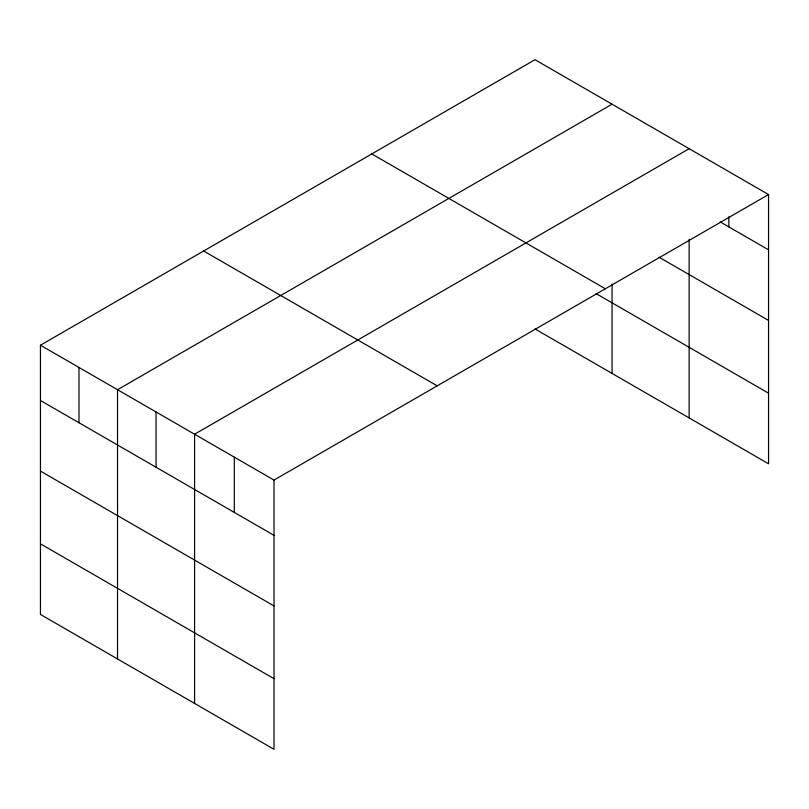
<?xml version="1.0" encoding="UTF-8"?>
<svg xmlns="http://www.w3.org/2000/svg" width="809" height="809" viewBox="0 0 809 809"><rect width="100%" height="100%" fill="white"/><g stroke="black" fill="none" stroke-linecap="round" stroke-linejoin="round"><path stroke-width="1.21" d="M40.45 345.221L274.008 480.071L274.008 749.296L40.45 614.456L40.45 345.221L534.992 59.704L768.55 194.544L768.55 463.779L534.992 328.929M612.069 104.199L117.527 389.726L117.527 658.951M689.137 148.704L194.595 434.221L194.595 703.446M274.008 480.071L768.55 194.544M720.263 221.939L768.55 249.819M659.163 257.272L768.55 320.425M371.796 153.922L605.354 288.773M596.011 293.556L768.55 393.174M203.646 251.002L437.204 385.842M40.45 400.495L274.008 535.336M40.45 471.101L274.008 605.941M40.45 543.84L274.008 678.69M728.848 216.842L728.848 226.894M689.137 239.272L689.137 417.929M612.069 284.01L612.069 373.434M234.307 457.146L234.307 512.41M156.066 411.973L156.066 467.238M78.989 367.478L78.989 422.743"/></g></svg>
